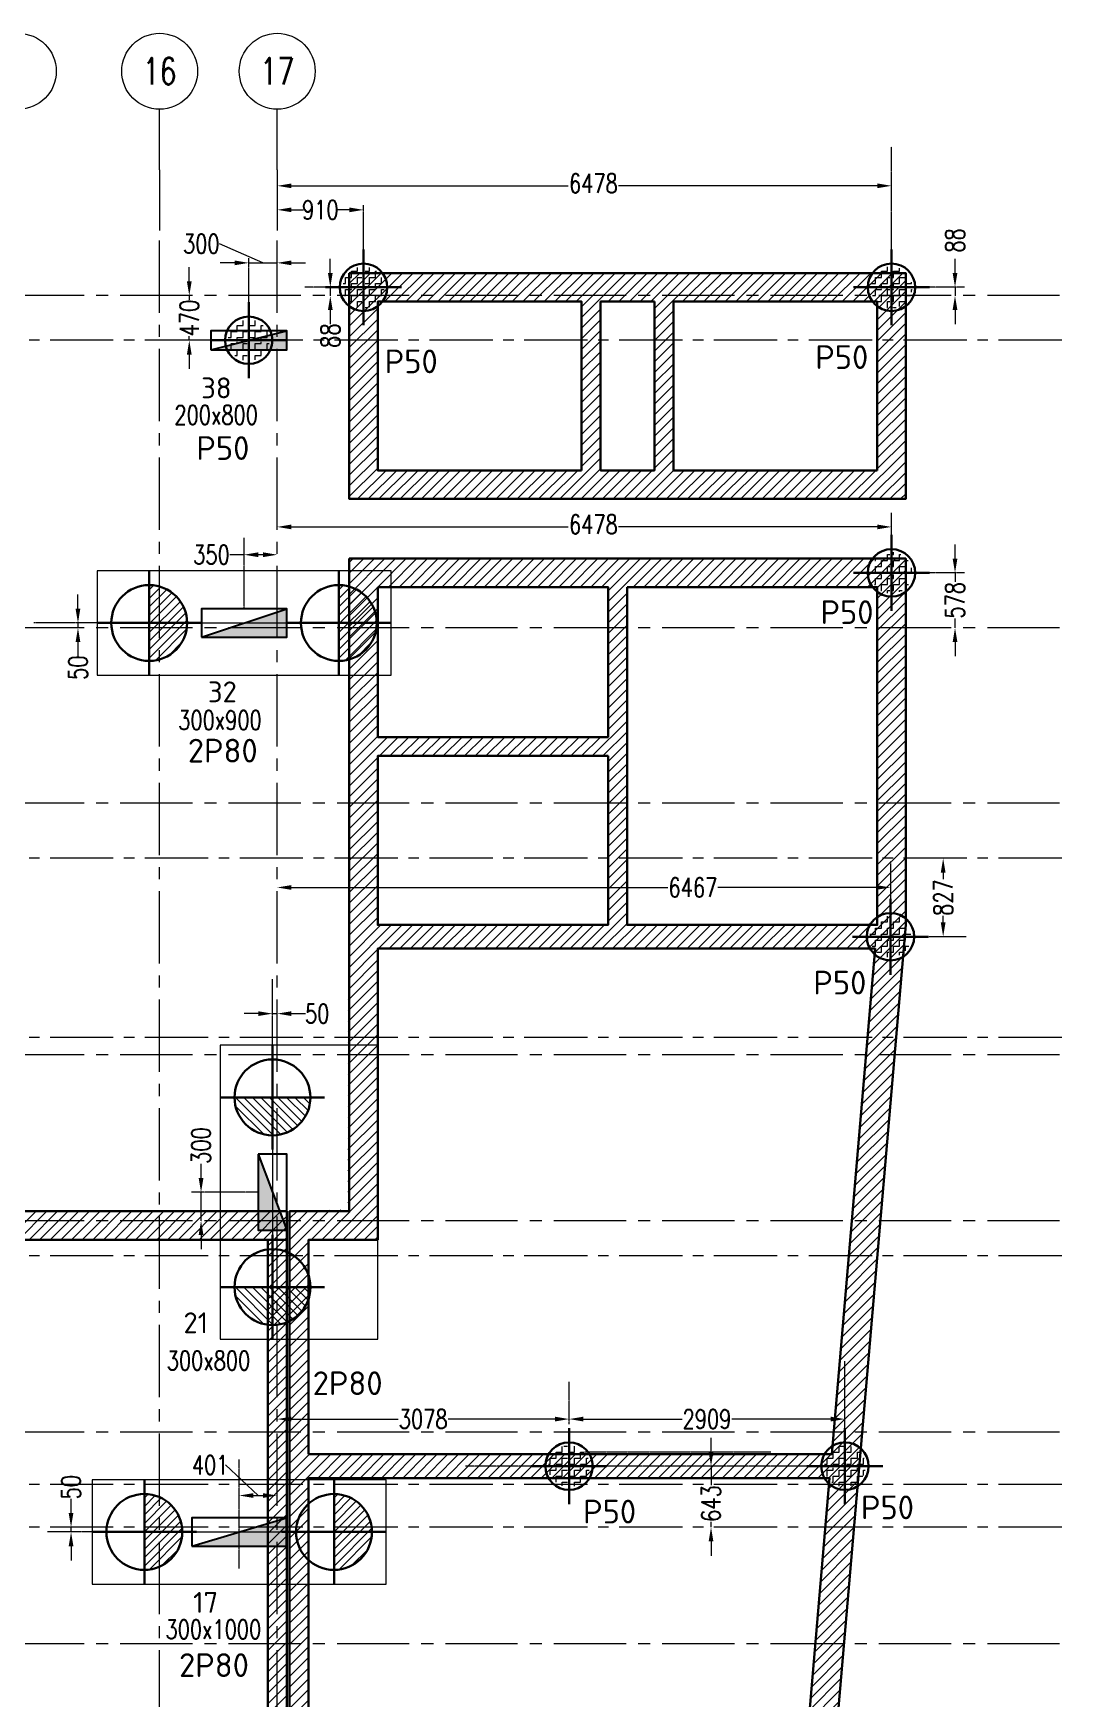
# Model space of a CAD drawing. Header units: millimetres. Extents: x -545754 to 527377, y 134623 to 1871324.
# Drawn here: x 469719 to 480564, y 238321 to 255874 of the extents above; entities that cross this region are included whole.
import ezdxf
from ezdxf.enums import TextEntityAlignment as Align

# ---------------------------------------------------------------- set-up
doc = ezdxf.new("R2010")
doc.units = ezdxf.units.MM
doc.header["$PDMODE"] = 35
doc.linetypes.add('CENTER2', pattern=[28.575, 19.05, -3.175, 3.175, -3.175])
doc.layers.get('Defpoints').update_dxf_attribs({"color": 252})
for name, color, linetype, lineweight in [('Geo Col Hatch', 66, 'Continuous', 5), ('Geo Col Size', 7, 'Continuous', 13), ('Geo Column', 10, 'Continuous', 25), ('Geo pile', 2, 'Continuous', 30), ('Geo pile c-c L', 154, 'Continuous', 0), ('Geo Pile Hatch', 54, 'Continuous', 13), ('Geo Pilecap-L', 154, 'Continuous', 0), ('Geo-COLUMN-NO', 7, 'Continuous', 30), ('Geo-GRID', 8, 'CENTER2', 13), ('Geo-GRID-SHIFT', 172, 'CENTER2', 13), ('Geo-Hatch-color', 253, 'Continuous', 0), ('Geo-pile', 2, 'Continuous', 30), ('Geo-Pile Hatch', 54, 'Continuous', 13), ('Geo-Retaining-W-L', 10, 'Continuous', 30)]:
    doc.layers.add(name, color=color, linetype=linetype, lineweight=lineweight)
doc.layers.add('Geo Pile Txt', color=7, linetype='Continuous')
doc.layers.add('Geo-Pile Txt', color=7, linetype='Continuous')
doc.styles.add('Geo T Arial', font='arial.ttf', dxfattribs={"width": 0.75})
doc.styles.add('Geo T TIMES NEW ROMAN', font='times.ttf')
doc.styles.add('ISCOPEUR', font='isocpeur.ttf')
doc.styles.add('simplex', font='simplex.shx', dxfattribs={"width": 0.75})
doc.dimstyles.new('Geo1-50 @ BEAM-NAME', dxfattribs={"dimtxt": 150, "dimasz": 130, "dimexe": 0.11, "dimexo": 0.2, "dimgap": 0.1, "dimtad": 0, "dimdec": 0, "dimdsep": 46, "dimtxsty": 'simplex', "dimcen": 5, "dimdle": 11, "dimse1": 1, "dimse2": 1, "dimclrd": 256, "dimclre": 251, "dimclrt": 7, "dimadec": 0, "dimazin": 0, "dimtfac": 1, "dimtdec": 0, "dimtmove": 0, "dimatfit": 3, "dimfxl": 1, "dimlwd": 15, "dimlwe": 9, "dimarcsym": 0})
pattern_1 = [(0, (0, 0), (63.5, 63.5), [63.5, -63.5]), (90, (63.5, 0), (-63.5, 63.5), [63.5, -63.5])]

# ---------------------------------------------------------------- blocks, each defined once
blk = doc.blocks.new('*U0')
at = {"layer": 'Geo Col Hatch'}
h = blk.add_hatch(color=256, dxfattribs=at)
h.dxf.hatch_style = 1
h.paths.add_polyline_path([(450, -150), (450, 150), (-450, -150)])
at = {"layer": 'Geo Column'}
blk.add_line((-450, -150), (450, 150), dxfattribs=at)
blk.add_lwpolyline([(-450, -150), (450, -150), (450, 150), (-450, 150)], close=True, dxfattribs=at)
at = {"layer": 'Geo Col Size', "color": 1, "style": 'simplex', "width": 0.75, "flags": 1}
blk.add_attdef('300X900', (278, -519), '', height=200, dxfattribs=at)
blk = doc.blocks.new('*U158')
at = {"layer": 'Geo Col Hatch'}
h = blk.add_hatch(color=256, dxfattribs=at)
h.dxf.hatch_style = 1
h.paths.add_polyline_path([(500, -150), (500, 150), (-500, -150)])
at = {"layer": 'Geo Column'}
blk.add_line((-500, -150), (500, 150), dxfattribs=at)
blk.add_lwpolyline([(-500, -150), (500, -150), (500, 150), (-500, 150)], close=True, dxfattribs=at)
at = {"layer": 'Geo Col Size', "color": 1, "style": 'simplex', "width": 0.75, "flags": 1}
blk.add_attdef('300X1000', (503, -579), '', height=200, dxfattribs=at)
blk = doc.blocks.new('*U24')
at = {"layer": 'Geo Col Hatch'}
h = blk.add_hatch(color=256, dxfattribs=at)
h.dxf.hatch_style = 1
h.paths.add_polyline_path([(-150, -400), (150, -400), (-150, 400)])
at = {"layer": 'Geo Column'}
blk.add_line((-150, 400), (150, -400), dxfattribs=at)
blk.add_lwpolyline([(-150, 400), (-150, -400), (150, -400), (150, 400)], close=True, dxfattribs=at)
at = {"layer": 'Geo Col Size', "color": 1, "style": 'simplex', "width": 0.75, "flags": 1}
blk.add_attdef('300X800', (406, -519), '', height=200, dxfattribs=at)
blk = doc.blocks.new('*U47')
at = {"layer": 'Geo Col Hatch'}
h = blk.add_hatch(color=256, dxfattribs=at)
h.dxf.hatch_style = 1
h.paths.add_polyline_path([(-400, -100), (400, -100), (400, 100)])
at = {"layer": 'Geo Column'}
blk.add_line((-400, -100), (400, 100), dxfattribs=at)
blk.add_lwpolyline([(-400, -100), (400, -100), (400, 100), (-400, 100)], close=True, dxfattribs=at)
at = {"layer": 'Geo Col Size', "color": 7, "style": 'Geo T Arial'}
blk.add_attdef('200X800', (278, -469), '', height=250, dxfattribs=at)
blk = doc.blocks.new('A$C4bcebf93')
ref = blk.add_blockref('*U24', (6540, 4860))
ref.add_attrib('300X800', '300x800', (5425, 2986), dxfattribs={"layer": 'Geo Col Size', "height": 200, "style": 'simplex', "width": 0.75})
at = {"layer": 'Geo Column'}
ref = blk.add_blockref('*U47', (6290, 13840), dxfattribs=at)
ref.add_attrib('(200X800)', '200x800', (5506, 12953), dxfattribs={"layer": 'Geo Col Size', "height": 200, "style": 'simplex', "width": 0.75})
ref = blk.add_blockref('*U0', (6240, 10860), dxfattribs=at)
ref.add_attrib('300X900', '300x900', (5546, 9736), dxfattribs={"layer": 'Geo Col Size', "height": 200, "style": 'simplex', "width": 0.75})
ref = blk.add_blockref('*U158', (6189, 1280), dxfattribs=at)
ref.add_attrib('300X1000', '300x1000', (5412, 153), dxfattribs={"layer": 'Geo Col Size', "height": 200, "style": 'simplex', "width": 0.75})
at = {"layer": 'Geo-COLUMN-NO', "style": 'ISCOPEUR'}
for s, p in [('38', (5788, 13228)), ('32', (5859, 10024)), ('21', (5601, 3374)), ('17', (5703, 427))]:
    blk.add_text(s, height=220, dxfattribs=at).set_placement(p)
blk = doc.blocks.new('*U53')
at = {"layer": 'Geo Pile Hatch'}
h = blk.add_hatch(dxfattribs=at)
h.set_pattern_fill('ANSI31', color=256, scale=20)
h.set_pattern_definition([(45, (-165380.98, 30009.62), (-44.90128, 44.90128), [])])
h.paths.add_polyline_path([(-1000, 400), (-1000, 0), (-600, 0, 0.414214)])
h.paths.add_polyline_path([(-600, 0), (-1000, 0), (-1000, -400, 0.414214)])
h = blk.add_hatch(dxfattribs=at)
h.set_pattern_fill('ANSI31', color=256, scale=20)
h.set_pattern_definition([(45, (-163380.98, 30009.62), (-44.90128, 44.90128), [])])
h.paths.add_polyline_path([(1000, 400), (1000, 0), (1400, 0, 0.414214)])
h.paths.add_polyline_path([(1400, 0), (1000, 0), (1000, -400, 0.414214)])
at = {"layer": 'Geo pile'}
for p, q in [((-1000, 550), (-1000, -550)), ((1000, 550), (1000, -550)), ((-1550, 0), (-450, 0)), ((450, 0), (1550, 0))]:
    blk.add_line(p, q, dxfattribs=at)
for centre in [(-1000, 0), (1000, 0)]:
    blk.add_circle(centre, 400, dxfattribs=at)
at = {"layer": 'Geo pile c-c L'}
blk.add_line((-1000, 0), (1000, 0), dxfattribs=at)
at = {"layer": 'Geo Pilecap-L', "ltscale": 25}
blk.add_lwpolyline([(1550, 550), (-1550, 550), (-1550, -550), (1550, -550)], close=True, dxfattribs=at)
at = {"layer": 'Geo Pile Txt', "color": 7, "style": 'Geo T TIMES NEW ROMAN'}
blk.add_attdef('2P80', (1728, -450), '', height=250, dxfattribs=at)
blk = doc.blocks.new('*U25')
at = {"layer": 'Geo-Pile Hatch'}
h = blk.add_hatch(dxfattribs=at)
h.set_pattern_fill('ZIGZAG', color=256, scale=20)
h.set_pattern_definition(pattern_1)
edge = h.paths.add_edge_path()
edge.add_line((-218, 16), (-16, 16))
edge.add_line((-16, 16), (-16, 218))
edge.add_arc((0, 0), 218, 94.1485, 175.8515)
h = blk.add_hatch(dxfattribs=at)
h.set_pattern_fill('ZIGZAG', color=256, scale=20)
h.set_pattern_definition(pattern_1)
edge = h.paths.add_edge_path()
edge.add_line((16, 16), (218, 16))
edge.add_arc((0, 0), 218, 4.1485, 85.8515)
edge.add_line((16, 218), (16, 16))
h = blk.add_hatch(dxfattribs=at)
h.set_pattern_fill('ZIGZAG', color=256, scale=20)
h.set_pattern_definition(pattern_1)
edge = h.paths.add_edge_path()
edge.add_line((-16, -16), (-218, -16))
edge.add_arc((0, 0), 218, 184.1485, 265.8515)
edge.add_line((-16, -218), (-16, -16))
h = blk.add_hatch(dxfattribs=at)
h.set_pattern_fill('ZIGZAG', color=256, scale=20)
h.set_pattern_definition(pattern_1)
edge = h.paths.add_edge_path()
edge.add_line((218, -16), (16, -16))
edge.add_line((16, -16), (16, -218))
edge.add_arc((0, 0), 218, 274.1485, 355.8515)
at = {"layer": 'Geo-pile'}
for p, q in [((0, 400), (0, -400)), ((-400, 0), (400, 0))]:
    blk.add_line(p, q, dxfattribs=at)
blk.add_circle((0, 0), 250, dxfattribs=at)
at = {"layer": 'Geo-Pile Txt', "color": 7, "style": 'Geo T TIMES NEW ROMAN'}
blk.add_attdef('P50', (303, -450), '', height=250, dxfattribs=at)
blk = doc.blocks.new('*D109')
at = {"layer": 'Defpoints', "color": 0, "transparency": 16777216}
for p in [(472291, 253454), (471991, 253249), (472291, 253249)]:
    blk.add_point(p, dxfattribs=at)
at = {"layer": 'Geo-GRID-SHIFT', "linetype": 'Continuous', "lineweight": 15, "transparency": 16777216}
for p, q in [((472141, 253454), (471684, 253655)), ((471684, 253655), (471684, 253655)), ((471841, 253454), (471691, 253454)), ((471991, 253454), (472291, 253454)), ((471991, 253454), (472291, 253454)), ((472441, 253454), (472591, 253454))]:
    blk.add_line(p, q, dxfattribs=at)
at = {"layer": 'Geo-GRID-SHIFT', "transparency": 16777216}
for points in [[(471841, 253479), (471841, 253429), (471991, 253454)], [(472441, 253479), (472441, 253429), (472291, 253454)]]:
    blk.add_solid(points, dxfattribs=at)
at = {"layer": 'Geo-GRID-SHIFT', "transparency": 16777216, "insert": (471491, 253655), "char_height": 200, "attachment_point": 5, "style": 'simplex'}
blk.add_mtext('300', dxfattribs=at)
blk = doc.blocks.new('*D110')
at = {"layer": 'Defpoints', "color": 0, "transparency": 16777216}
for p in [(471364, 253108), (471591, 253108), (471591, 252638)]:
    blk.add_point(p, dxfattribs=at)
at = {"layer": 'Geo-GRID-SHIFT', "linetype": 'Continuous', "lineweight": 15, "transparency": 16777216}
for p, q in [((471364, 253258), (471364, 253408)), ((471364, 253108), (471364, 253066)), ((471364, 252638), (471364, 252681)), ((471364, 252488), (471364, 252338))]:
    blk.add_line(p, q, dxfattribs=at)
at = {"layer": 'Geo-GRID-SHIFT', "transparency": 16777216}
for points in [[(471339, 253258), (471389, 253258), (471364, 253108)], [(471339, 252488), (471389, 252488), (471364, 252638)]]:
    blk.add_solid(points, dxfattribs=at)
at = {"layer": 'Geo-GRID-SHIFT', "transparency": 16777216, "insert": (471364, 252873), "char_height": 200, "attachment_point": 5, "rotation": 90, "style": 'simplex'}
blk.add_mtext('470', dxfattribs=at)
blk = doc.blocks.new('*D111')
at = {"layer": 'Defpoints', "color": 0, "transparency": 16777216}
for p in [(472291, 250378), (471941, 249995), (472291, 249995)]:
    blk.add_point(p, dxfattribs=at)
at = {"layer": 'Geo-GRID-SHIFT', "linetype": 'Continuous', "lineweight": 15, "transparency": 16777216}
for p, q in [((471941, 250378), (471791, 250378)), ((472141, 250378), (472091, 250378))]:
    blk.add_line(p, q, dxfattribs=at)
at = {"layer": 'Geo-GRID-SHIFT', "transparency": 16777216}
for points in [[(472091, 250403), (472091, 250353), (471941, 250378)], [(472141, 250403), (472141, 250353), (472291, 250378)]]:
    blk.add_solid(points, dxfattribs=at)
at = {"layer": 'Geo-GRID-SHIFT', "transparency": 16777216, "insert": (471598, 250378), "char_height": 200, "attachment_point": 5, "style": 'simplex'}
blk.add_mtext('350', dxfattribs=at)
blk = doc.blocks.new('*D112')
at = {"layer": 'Defpoints', "color": 0, "transparency": 16777216}
for p in [(470190, 249608), (470273, 249658), (470273, 249608)]:
    blk.add_point(p, dxfattribs=at)
at = {"layer": 'Geo-GRID-SHIFT', "linetype": 'Continuous', "lineweight": 15, "transparency": 16777216}
for p, q in [((470190, 249808), (470190, 249958)), ((470190, 249658), (470190, 249608)), ((470190, 249458), (470190, 249308))]:
    blk.add_line(p, q, dxfattribs=at)
at = {"layer": 'Geo-GRID-SHIFT', "transparency": 16777216}
for points in [[(470165, 249808), (470215, 249808), (470190, 249658)], [(470165, 249458), (470215, 249458), (470190, 249608)]]:
    blk.add_solid(points, dxfattribs=at)
at = {"layer": 'Geo-GRID-SHIFT', "transparency": 16777216, "insert": (470190, 249187), "char_height": 200, "attachment_point": 5, "rotation": 90, "style": 'simplex'}
blk.add_mtext('50', dxfattribs=at)
blk = doc.blocks.new('*D113')
at = {"layer": 'Defpoints', "color": 0, "transparency": 16777216}
for p in [(471726, 243658), (471488, 243358), (471726, 243358)]:
    blk.add_point(p, dxfattribs=at)
at = {"layer": 'Geo-GRID-SHIFT', "linetype": 'Continuous', "lineweight": 15, "transparency": 16777216}
for p, q in [((471488, 243808), (471488, 243958)), ((471488, 243358), (471488, 243658)), ((471488, 243208), (471488, 243058))]:
    blk.add_line(p, q, dxfattribs=at)
at = {"layer": 'Geo-GRID-SHIFT', "transparency": 16777216}
for points in [[(471463, 243808), (471513, 243808), (471488, 243658)], [(471463, 243208), (471513, 243208), (471488, 243358)]]:
    blk.add_solid(points, dxfattribs=at)
at = {"layer": 'Geo-GRID-SHIFT', "transparency": 16777216, "insert": (471488, 244151), "char_height": 200, "attachment_point": 5, "rotation": 90, "style": 'simplex'}
blk.add_mtext('300', dxfattribs=at)
blk = doc.blocks.new('*D114')
at = {"layer": 'Defpoints', "color": 0, "transparency": 16777216}
for p in [(472241, 245426), (472291, 245541), (472291, 245426)]:
    blk.add_point(p, dxfattribs=at)
at = {"layer": 'Geo-GRID-SHIFT', "linetype": 'Continuous', "lineweight": 15, "transparency": 16777216}
for p, q in [((472091, 245541), (471941, 245541)), ((472241, 245541), (472291, 245541)), ((472441, 245541), (472591, 245541))]:
    blk.add_line(p, q, dxfattribs=at)
at = {"layer": 'Geo-GRID-SHIFT', "transparency": 16777216}
for points in [[(472091, 245566), (472091, 245516), (472241, 245541)], [(472441, 245566), (472441, 245516), (472291, 245541)]]:
    blk.add_solid(points, dxfattribs=at)
at = {"layer": 'Geo-GRID-SHIFT', "transparency": 16777216, "insert": (472713, 245541), "char_height": 200, "attachment_point": 5, "style": 'simplex'}
blk.add_mtext('50', dxfattribs=at)
blk = doc.blocks.new('*D115')
at = {"layer": 'Defpoints', "color": 0, "transparency": 16777216}
for p in [(472291, 240462), (471890, 240228), (472291, 240254)]:
    blk.add_point(p, dxfattribs=at)
at = {"layer": 'Geo-GRID-SHIFT', "linetype": 'Continuous', "lineweight": 15, "transparency": 16777216}
for p, q in [((472091, 240462), (471745, 240784)), ((471745, 240784), (471745, 240784)), ((472040, 240462), (472141, 240462))]:
    blk.add_line(p, q, dxfattribs=at)
at = {"layer": 'Geo-GRID-SHIFT', "transparency": 16777216}
for points in [[(472040, 240487), (472040, 240437), (471890, 240462)], [(472141, 240487), (472141, 240437), (472291, 240462)]]:
    blk.add_solid(points, dxfattribs=at)
at = {"layer": 'Geo-GRID-SHIFT', "transparency": 16777216, "insert": (471584, 240784), "char_height": 200, "attachment_point": 5, "style": 'simplex'}
blk.add_mtext('401', dxfattribs=at)
blk = doc.blocks.new('*D116')
at = {"layer": 'Defpoints', "color": 0, "transparency": 16777216}
for p in [(470117, 240128), (470209, 240128), (470209, 240078)]:
    blk.add_point(p, dxfattribs=at)
at = {"layer": 'Geo-GRID-SHIFT', "linetype": 'Continuous', "lineweight": 15, "transparency": 16777216}
for p, q in [((470117, 240278), (470117, 240428)), ((470117, 240078), (470117, 240128)), ((470117, 239928), (470117, 239778))]:
    blk.add_line(p, q, dxfattribs=at)
at = {"layer": 'Geo-GRID-SHIFT', "transparency": 16777216}
for points in [[(470092, 240278), (470142, 240278), (470117, 240128)], [(470092, 239928), (470142, 239928), (470117, 240078)]]:
    blk.add_solid(points, dxfattribs=at)
at = {"layer": 'Geo-GRID-SHIFT', "transparency": 16777216, "insert": (470117, 240550), "char_height": 200, "attachment_point": 5, "rotation": 90, "style": 'simplex'}
blk.add_mtext('50', dxfattribs=at)
blk = doc.blocks.new('*D145')
at = {"layer": 'Defpoints', "color": 0, "transparency": 16777216}
for p in [(472851, 253197), (472851, 253108), (472851, 253108)]:
    blk.add_point(p, dxfattribs=at)
at = {"layer": 'Geo-GRID-SHIFT', "linetype": 'Continuous', "lineweight": 15, "transparency": 16777216}
for p, q in [((472851, 253347), (472851, 253497)), ((472851, 253197), (472851, 253108)), ((472851, 252958), (472851, 252808))]:
    blk.add_line(p, q, dxfattribs=at)
at = {"layer": 'Geo-GRID-SHIFT', "transparency": 16777216}
for points in [[(472826, 253347), (472876, 253347), (472851, 253197)], [(472826, 252958), (472876, 252958), (472851, 253108)]]:
    blk.add_solid(points, dxfattribs=at)
at = {"layer": 'Geo-GRID-SHIFT', "transparency": 16777216, "insert": (472851, 252687), "char_height": 200, "attachment_point": 5, "rotation": 90, "style": 'simplex'}
blk.add_mtext('88', dxfattribs=at)
blk = doc.blocks.new('*D146')
at = {"layer": 'Defpoints', "color": 0, "transparency": 16777216}
for p in [(479314, 247178), (479314, 247178), (479314, 246352)]:
    blk.add_point(p, dxfattribs=at)
at = {"layer": 'Geo-GRID-SHIFT', "linetype": 'Continuous', "lineweight": 15, "transparency": 16777216}
for p, q in [((479314, 247028), (479314, 246958)), ((479314, 246502), (479314, 246572))]:
    blk.add_line(p, q, dxfattribs=at)
at = {"layer": 'Geo-GRID-SHIFT', "transparency": 16777216}
for points in [[(479289, 247028), (479339, 247028), (479314, 247178)], [(479289, 246502), (479339, 246502), (479314, 246352)]]:
    blk.add_solid(points, dxfattribs=at)
at = {"layer": 'Geo-GRID-SHIFT', "transparency": 16777216, "insert": (479314, 246765), "char_height": 200, "attachment_point": 5, "rotation": 90, "style": 'simplex'}
blk.add_mtext('827', dxfattribs=at)
blk = doc.blocks.new('*D147')
at = {"layer": 'Defpoints', "color": 0, "transparency": 16777216}
for p in [(472291, 247877), (472291, 246871), (478758, 246927)]:
    blk.add_point(p, dxfattribs=at)
at = {"layer": 'Geo-GRID-SHIFT', "linetype": 'Continuous', "lineweight": 15, "transparency": 16777216}
for p, q in [((472441, 246871), (476410, 246871)), ((478608, 246871), (476939, 246871))]:
    blk.add_line(p, q, dxfattribs=at)
at = {"layer": 'Geo-GRID-SHIFT', "transparency": 16777216}
for points in [[(472441, 246896), (472441, 246846), (472291, 246871)], [(478608, 246896), (478608, 246846), (478758, 246871)]]:
    blk.add_solid(points, dxfattribs=at)
at = {"layer": 'Geo-GRID-SHIFT', "transparency": 16777216, "insert": (476675, 246871), "char_height": 200, "attachment_point": 5, "style": 'simplex'}
blk.add_mtext('6467', dxfattribs=at)
blk = doc.blocks.new('*D148')
at = {"layer": 'Defpoints', "color": 0, "transparency": 16777216}
for p in [(472291, 241268), (472291, 241207), (475369, 241128)]:
    blk.add_point(p, dxfattribs=at)
at = {"layer": 'Geo-GRID-SHIFT', "linetype": 'Continuous', "lineweight": 15, "transparency": 16777216}
for p, q in [((472441, 241268), (473566, 241268)), ((475219, 241268), (474094, 241268))]:
    blk.add_line(p, q, dxfattribs=at)
at = {"layer": 'Geo-GRID-SHIFT', "transparency": 16777216}
for points in [[(472441, 241293), (472441, 241243), (472291, 241268)], [(475219, 241293), (475219, 241243), (475369, 241268)]]:
    blk.add_solid(points, dxfattribs=at)
at = {"layer": 'Geo-GRID-SHIFT', "transparency": 16777216, "insert": (473830, 241268), "char_height": 200, "attachment_point": 5, "style": 'simplex'}
blk.add_mtext('3078', dxfattribs=at)
blk = doc.blocks.new('*U259')
at = {"layer": 'Geo-GRID', "ltscale": 0.5}
for p, q in [((0, -13), (0, -5)), ((0, -13), (0, -21)), ((0, -503.31), (0, -21))]:
    blk.add_line(p, q, dxfattribs=at)
at = {"layer": 'Geo-GRID', "linetype": 'Continuous'}
blk.add_circle((0, 0), 5, dxfattribs=at)
at = {"layer": 'Geo-GRID', "color": 142, "style": 'simplex', "width": 0.75}
blk.add_attdef('GRID', text='', height=3.5, dxfattribs=at).set_placement((0, 0), align=Align.MIDDLE_CENTER)
blk = doc.blocks.new('*U144')
at = {"layer": 'Geo-GRID', "ltscale": 0.5}
blk.add_line((463.5, 0), (21, 0), dxfattribs=at)
at = {"layer": 'Geo-GRID', "color": 142, "style": 'simplex', "width": 0.75}
blk.add_attdef('GRID', text='', height=3.5, dxfattribs=at).set_placement((0, 0), align=Align.MIDDLE_CENTER)
blk = doc.blocks.new('*U162')
at = {"layer": 'Geo-GRID', "ltscale": 0.5}
blk.add_line((546.31, -4.55), (25.55, -4.55), dxfattribs=at)
at = {"layer": 'Geo-GRID', "color": 142, "style": 'simplex', "width": 0.75}
blk.add_attdef('GRID', text='', height=3.5, dxfattribs=at).set_placement((4.55, 0), align=Align.MIDDLE_CENTER)
blk = doc.blocks.new('*U164')
at = {"layer": 'Geo-GRID', "ltscale": 0.5}
blk.add_line((546.31, -4.55), (25.55, -4.55), dxfattribs=at)
at = {"layer": 'Geo-GRID', "color": 142, "style": 'simplex', "width": 0.75}
blk.add_attdef('GRID', text='', height=3.5, dxfattribs=at).set_placement((4.55, -2.18), align=Align.MIDDLE_CENTER)
blk = doc.blocks.new('*U163')
at = {"layer": 'Geo-GRID', "ltscale": 0.5}
blk.add_line((546.31, -4.55), (25.55, -4.55), dxfattribs=at)
at = {"layer": 'Geo-GRID', "color": 142, "style": 'simplex', "width": 0.75}
blk.add_attdef('GRID', text='', height=3.5, dxfattribs=at).set_placement((4.55, 2.31), align=Align.MIDDLE_CENTER)
blk = doc.blocks.new('A$C7fc8e567')
at = {"layer": 'Geo-GRID'}
for name, p, xscale, yscale, zscale in [('*U259', (3660, 16675.1), 80, 80, 80), ('*U144', (-22439.4, 14310), 80, 80, 80), ('*U144', (-22439.4, 10810), 80, 80, 80), ('*U144', (-22439.4, 8960), 80, 80, 80), ('*U162', (-23578.9, 6808.3), 70, 70, 70), ('*U144', (-22439.4, 6310), 80, 80, 80), ('*U144', (-22439.4, 4560), 80, 80, 80), ('*U144', (-22439.4, 2330), 80, 80, 80), ('*U144', (-22439.4, 100), 80, 80, 80)]:
    blk.add_blockref(name, p, dxfattribs=dict(at, xscale=xscale, yscale=yscale, zscale=zscale))
at = {"layer": 'Geo-GRID', "xscale": 80, "yscale": 80, "zscale": 80}
for p, values in [((5150, 16675.1), {'GRID': '16'}), ((6390, 16675.1), {'GRID': '17'})]:
    blk.add_blockref('*U259', p, dxfattribs=at).add_auto_attribs(values)
at = {"layer": 'Geo-GRID', "xscale": -70, "yscale": 70, "zscale": 70, "rotation": 180}
for name, p in [('*U162', (-23578.9, 13521.7)), ('*U162', (-23578.9, 8061.7)), ('*U162', (-23578.9, 3871.9)), ('*U164', (-23578.9, 1461.7)), ('*U163', (-23578.9, 1011.7))]:
    blk.add_blockref(name, p, dxfattribs=at)
blk = doc.blocks.new('A$Ca0d6777c')
at = {"layer": 'Geo-Hatch-color'}
h = blk.add_hatch(dxfattribs=at)
h.set_pattern_fill('ANSI31', color=256, scale=25)
h.set_pattern_definition([(45, (6590, 203.395), (-56.1266, 56.1266), [])])
h.paths.add_polyline_path([(6490, 6660), (6790, 6660), (6790, 6960), (6790, 6960), (6490, 6960), (6490, 6960), (100, 6960), (100, 2300), (0, 2300), (0, 1150), (0, 0), (100, 0), (6790, 0), (6790, 300), (6790, 3730), (6790, 5193), (6790, 6660), (6590, 6660), (6590, 5195), (6590, 3730), (6590, 3730), (6590, 3430), (6590, 3430), (6590, 300), (300, 300), (300, 6660), (1730, 6660), (2030, 6660)])
at = {"layer": 'Geo-Retaining-W-L'}
blk.add_lwpolyline([(6490, 6660), (6790, 6660), (6790, 6960), (6790, 6960), (6490, 6960), (6490, 6960), (100, 6960), (100, 2300), (0, 2300), (0, 1150), (0, 0), (100, 0), (6790, 0), (6790, 300), (6790, 3730), (6790, 5193), (6790, 6660), (6590, 6660), (6590, 5195), (6590, 3730), (6590, 3730), (6590, 3430), (6590, 3430), (6590, 300), (300, 300), (300, 6660), (1730, 6660), (2030, 6660), (6490, 6660)], dxfattribs=at)
blk = doc.blocks.new('A$C16d39904')
at = {"layer": 'Geo-Hatch-color'}
h = blk.add_hatch(dxfattribs=at)
h.set_pattern_fill('ANSI31', color=256, scale=25)
h.set_pattern_definition([(45, (730, 18330), (-56.1266, 56.1266), [])])
h.paths.add_polyline_path([(630, 18430), (630, 16050), (6498, 16050), (6498, 18430)])
h.paths.add_polyline_path([(3080, 18130), (3080, 16350), (930, 16350), (930, 18130)], flags=16)
h.paths.add_polyline_path([(3280, 18130), (3848, 18130), (3848, 16350), (3280, 16350)], flags=16)
h.paths.add_polyline_path([(4048, 18130), (6198, 18130), (6198, 16350), (4048, 16350)], flags=16)
h = blk.add_hatch(dxfattribs=at)
h.set_pattern_fill('ANSI31', color=256, scale=25)
h.set_pattern_definition([(45, (5380, -950), (-56.1266, 56.1266), [])])
h.paths.add_polyline_path([(615, 8557), (0, 8542), (0, 0), (5504, 0), (5829, 3775), (6166, 7696), (6168, 7722), (6498, 11560), (6498, 15420), (630, 15420)])
h.paths.add_polyline_path([(930, 11310), (6175, 11310), (5717, 5980), (200, 5980), (200, 8242), (930, 8242)], flags=16)
h.paths.add_polyline_path([(930, 11560), (930, 13340), (3360, 13340), (3360, 11560)], flags=16)
h.paths.add_polyline_path([(5695, 5730), (5229, 300), (300, 300), (300, 2917), (300, 3020), (200, 3020), (200, 5730)], flags=16)
h.paths.add_polyline_path([(3560, 11560), (3560, 15120), (6198, 15120), (6198, 11560)], flags=16)
h.paths.add_polyline_path([(930, 13540), (930, 15120), (3360, 15120), (3360, 13540)], flags=16)
at = {"layer": 'Geo-Retaining-W-L'}
for points in [[(630, 18430), (6498, 18430), (6498, 16050), (630, 16050)], [(3080, 16350), (930, 16350), (930, 18130), (3080, 18130)], [(3848, 18130), (3280, 18130), (3280, 16350), (3848, 16350)], [(6198, 16350), (4048, 16350), (4048, 18130), (6198, 18130)], [(930, 15120), (3360, 15120), (3360, 13540), (930, 13540)], [(3560, 15120), (6198, 15120), (6198, 11560), (3560, 11560)], [(3360, 13340), (930, 13340), (930, 11560), (3360, 11560)], [(200, 5730), (5695, 5730), (5229, 300), (300, 300), (300, 3020), (200, 3020)]]:
    blk.add_lwpolyline(points, close=True, dxfattribs=at)
for points in [[(630, 15420), (6498, 15420), (6498, 11561), (5504, 0), (0, 0), (0, 8542), (630, 8542), (630, 15420)], [(200, 5980), (200, 8242), (930, 8242), (930, 11310), (6175, 11310), (5717, 5980), (200, 5980)]]:
    blk.add_lwpolyline(points, dxfattribs=at)
blk = doc.blocks.new('*D208')
at = {"layer": 'Defpoints', "color": 0, "transparency": 16777216}
for p in [(473201, 254013), (472291, 253807), (473201, 253807)]:
    blk.add_point(p, dxfattribs=at)
at = {"layer": 'Geo-GRID-SHIFT', "linetype": 'Continuous', "lineweight": 15, "transparency": 16777216}
for p, q in [((472441, 254013), (472567, 254013)), ((473051, 254013), (472925, 254013))]:
    blk.add_line(p, q, dxfattribs=at)
at = {"layer": 'Geo-GRID-SHIFT', "transparency": 16777216}
for points in [[(472441, 254038), (472441, 253988), (472291, 254013)], [(473051, 254038), (473051, 253988), (473201, 254013)]]:
    blk.add_solid(points, dxfattribs=at)
at = {"layer": 'Geo-GRID-SHIFT', "transparency": 16777216, "insert": (472746, 254013), "char_height": 200, "attachment_point": 5, "style": 'simplex'}
blk.add_mtext('910', dxfattribs=at)
blk = doc.blocks.new('*D209')
at = {"layer": 'Defpoints', "color": 0, "transparency": 16777216}
for p in [(478769, 254266), (472291, 254061), (478769, 254061)]:
    blk.add_point(p, dxfattribs=at)
at = {"layer": 'Geo-GRID-SHIFT', "linetype": 'Continuous', "lineweight": 15, "transparency": 16777216}
for p, q in [((472441, 254266), (475360, 254266)), ((478619, 254266), (475889, 254266))]:
    blk.add_line(p, q, dxfattribs=at)
at = {"layer": 'Geo-GRID-SHIFT', "transparency": 16777216}
for points in [[(472441, 254291), (472441, 254241), (472291, 254266)], [(478619, 254291), (478619, 254241), (478769, 254266)]]:
    blk.add_solid(points, dxfattribs=at)
at = {"layer": 'Geo-GRID-SHIFT', "transparency": 16777216, "insert": (475625, 254292), "char_height": 200, "attachment_point": 5, "style": 'simplex'}
blk.add_mtext('6478', dxfattribs=at)
blk = doc.blocks.new('*D210')
at = {"layer": 'Defpoints', "color": 0, "transparency": 16777216}
for p in [(479439, 253197), (479439, 253108), (479439, 253108)]:
    blk.add_point(p, dxfattribs=at)
at = {"layer": 'Geo-GRID-SHIFT', "linetype": 'Continuous', "lineweight": 15, "transparency": 16777216}
for p, q in [((479439, 253347), (479439, 253497)), ((479439, 253197), (479439, 253108)), ((479439, 252958), (479439, 252808))]:
    blk.add_line(p, q, dxfattribs=at)
at = {"layer": 'Geo-GRID-SHIFT', "transparency": 16777216}
for points in [[(479414, 253347), (479464, 253347), (479439, 253197)], [(479414, 252958), (479464, 252958), (479439, 253108)]]:
    blk.add_solid(points, dxfattribs=at)
at = {"layer": 'Geo-GRID-SHIFT', "transparency": 16777216, "insert": (479439, 253690), "char_height": 200, "attachment_point": 5, "rotation": 90, "style": 'simplex'}
blk.add_mtext('88', dxfattribs=at)
blk = doc.blocks.new('*D211')
at = {"layer": 'Defpoints', "color": 0, "transparency": 16777216}
for p in [(479439, 250187), (479439, 249608), (479439, 249608)]:
    blk.add_point(p, dxfattribs=at)
at = {"layer": 'Geo-GRID-SHIFT', "linetype": 'Continuous', "lineweight": 15, "transparency": 16777216}
for p, q in [((479439, 250337), (479439, 250487)), ((479439, 250187), (479439, 250091)), ((479439, 249608), (479439, 249705)), ((479439, 249458), (479439, 249308))]:
    blk.add_line(p, q, dxfattribs=at)
at = {"layer": 'Geo-GRID-SHIFT', "transparency": 16777216}
for points in [[(479414, 250337), (479464, 250337), (479439, 250187)], [(479414, 249458), (479464, 249458), (479439, 249608)]]:
    blk.add_solid(points, dxfattribs=at)
at = {"layer": 'Geo-GRID-SHIFT', "transparency": 16777216, "insert": (479439, 249898), "char_height": 200, "attachment_point": 5, "rotation": 90, "style": 'simplex'}
blk.add_mtext('578', dxfattribs=at)
blk = doc.blocks.new('*D212')
at = {"layer": 'Defpoints', "color": 0, "transparency": 16777216}
for p in [(478769, 250671), (472291, 250466), (478769, 250466)]:
    blk.add_point(p, dxfattribs=at)
at = {"layer": 'Geo-GRID-SHIFT', "linetype": 'Continuous', "lineweight": 15, "transparency": 16777216}
for p, q in [((472441, 250671), (475360, 250671)), ((478619, 250671), (475889, 250671))]:
    blk.add_line(p, q, dxfattribs=at)
at = {"layer": 'Geo-GRID-SHIFT', "transparency": 16777216}
for points in [[(472441, 250696), (472441, 250646), (472291, 250671)], [(478619, 250696), (478619, 250646), (478769, 250671)]]:
    blk.add_solid(points, dxfattribs=at)
at = {"layer": 'Geo-GRID-SHIFT', "transparency": 16777216, "insert": (475625, 250698), "char_height": 200, "attachment_point": 5, "style": 'simplex'}
blk.add_mtext('6478', dxfattribs=at)
blk = doc.blocks.new('*D213')
at = {"layer": 'Defpoints', "color": 0, "transparency": 16777216}
for p in [(478278, 241268), (475369, 241128), (478278, 241128)]:
    blk.add_point(p, dxfattribs=at)
at = {"layer": 'Geo-GRID-SHIFT', "linetype": 'Continuous', "lineweight": 15, "transparency": 16777216}
for p, q in [((475519, 241268), (476563, 241268)), ((478128, 241268), (477084, 241268))]:
    blk.add_line(p, q, dxfattribs=at)
at = {"layer": 'Geo-GRID-SHIFT', "transparency": 16777216}
for points in [[(475519, 241293), (475519, 241243), (475369, 241268)], [(478128, 241293), (478128, 241243), (478278, 241268)]]:
    blk.add_solid(points, dxfattribs=at)
at = {"layer": 'Geo-GRID-SHIFT', "transparency": 16777216, "insert": (476823, 241268), "char_height": 200, "attachment_point": 5, "style": 'simplex'}
blk.add_mtext('2909', dxfattribs=at)
blk = doc.blocks.new('*D214')
at = {"layer": 'Defpoints', "color": 0, "transparency": 16777216}
for p in [(476866, 240772), (476866, 240128), (476866, 240128)]:
    blk.add_point(p, dxfattribs=at)
at = {"layer": 'Geo-GRID-SHIFT', "linetype": 'Continuous', "lineweight": 15, "transparency": 16777216}
for p, q in [((476866, 240922), (476866, 241072)), ((476866, 240772), (476866, 240571)), ((476866, 240128), (476866, 240185)), ((476866, 239978), (476866, 239828))]:
    blk.add_line(p, q, dxfattribs=at)
at = {"layer": 'Geo-GRID-SHIFT', "transparency": 16777216}
for points in [[(476841, 240922), (476891, 240922), (476866, 240772)], [(476841, 239978), (476891, 239978), (476866, 240128)]]:
    blk.add_solid(points, dxfattribs=at)
at = {"layer": 'Geo-GRID-SHIFT', "transparency": 16777216, "insert": (476866, 240378), "char_height": 200, "attachment_point": 5, "rotation": 90, "style": 'simplex'}
blk.add_mtext('643', dxfattribs=at)

msp = doc.modelspace()

# ---------------------------------------------------------------- hatches: boundary and pattern name
at = {"layer": 'Geo Pile Hatch'}
h = msp.add_hatch(dxfattribs=at)
h.set_pattern_fill('ANSI31', color=256, scale=20, angle=-90)
h.set_pattern_definition([(315, (502250.77, 409039.45), (44.90128, 44.90128), [])])
h.paths.add_polyline_path([(472641.2, 244658.5), (472241.2, 244658.5), (472241.2, 244258.5, 0.4142136)])
h.paths.add_polyline_path([(472241.2, 244258.5), (472241.2, 244658.5), (471841.2, 244658.5, 0.4142136)])
h = msp.add_hatch(dxfattribs=at)
h.set_pattern_fill('ANSI31', color=256, scale=20, angle=-90)
h.set_pattern_definition([(315, (502250.77, 407039.45), (44.90128, 44.90128), [])])
h.paths.add_polyline_path([(472641.2, 242658.5), (472241.2, 242658.5), (472241.2, 242258.5, 0.4142136)])
h.paths.add_polyline_path([(472241.2, 242258.5), (472241.2, 242658.5), (471841.2, 242658.5, 0.4142136)])

# ---------------------------------------------------------------- linework, layer by layer
at = {"layer": 'Geo pile'}
for p, q in [((472241.2, 245208.5), (472241.2, 244108.5)), ((472791.2, 244658.5), (471691.2, 244658.5)), ((472241.2, 243208.5), (472241.2, 242108.5)), ((472791.2, 242658.5), (471691.2, 242658.5))]:
    msp.add_line(p, q, dxfattribs=at)
for centre in [(472241.2, 244658.5), (472241.2, 242658.5)]:
    msp.add_circle(centre, 400, dxfattribs=at)
at = {"layer": 'Geo pile c-c L'}
msp.add_line((472241.2, 244658.5), (472241.2, 242658.5), dxfattribs=at)
at = {"layer": 'Geo Pilecap-L', "ltscale": 25}
msp.add_lwpolyline([(471691.2, 242108.5), (473351.2, 242108.5), (473351.2, 245208.1), (471691.2, 245208.1)], close=True, dxfattribs=at)
at = {"layer": 'Geo-GRID-SHIFT'}
for p, q in [((478768.9, 253596.7), (478768.9, 254677.1)), ((473201.2, 253596.7), (473201.2, 254060.6)), ((471991.2, 253038.5), (471991.2, 253502.3)), ((472951.2, 253196.7), (472581, 253196.7)), ((479539.1, 253196.7), (479168.9, 253196.7)), ((471591.2, 252638.5), (471150.8, 252638.5)), ((478768.9, 250204.8), (478768.9, 250821.1)), ((471941.2, 249808.5), (471941.2, 250556.4)), ((479539.1, 250186.7), (479168.9, 250186.7)), ((470391.2, 249658.5), (469723.5, 249658.5)), ((478758.1, 247143.8), (478758.1, 246601.7)), ((479558.3, 246351.7), (479032.2, 246351.7)), ((472241.2, 245208.5), (472241.2, 245904.8)), ((472091.2, 243658.5), (471385.1, 243658.5)), ((478277.9, 241171.7), (478277.9, 241876.6)), ((475368.9, 241215), (475368.9, 241658.9)), ((471890.2, 239694.4), (471890.2, 240841.7)), ((475536.2, 240921.7), (477501.2, 240921.7)), ((478027.9, 240771.7), (474277.8, 240771.7)), ((470340.2, 240078.5), (469869.1, 240078.5))]:
    msp.add_line(p, q, dxfattribs=at)

# ---------------------------------------------------------------- block references
for name, p in [('A$C16d39904', (472421.2, 234916.7)), ('A$Ca0d6777c', (465601.2, 236498.5))]:
    msp.add_blockref(name, p)
at = {"layer": 'Geo Column'}
msp.add_blockref('A$C4bcebf93', (465701.2, 238798.5), dxfattribs=at)
at = {"layer": 'Geo-GRID'}
msp.add_blockref('A$C7fc8e567', (465901.2, 238798.5), dxfattribs=at)
at = {"layer": 'Geo-pile'}
ref = msp.add_blockref('*U25', (473201.2, 253196.7), dxfattribs=at)
ref.add_attrib('P50', 'P50', (473424.6, 252290.8), dxfattribs={"layer": 'Geo pile', "color": 7, "height": 250, "style": 'ISCOPEUR'})
ref = msp.add_blockref('*U25', (478768.9, 253196.7), dxfattribs=at)
ref.add_attrib('P50', 'P50', (477965.1, 252335.9), dxfattribs={"layer": 'Geo pile', "color": 7, "height": 250, "style": 'ISCOPEUR'})
ref = msp.add_blockref('*U25', (471991.2, 252638.5), dxfattribs=at)
ref.add_attrib('P50', 'P50', (471438.4, 251377.3), dxfattribs={"layer": 'Geo pile', "color": 7, "height": 250, "style": 'ISCOPEUR'})
ref = msp.add_blockref('*U25', (478768.9, 250186.7), dxfattribs=at)
ref.add_attrib('P50', 'P50', (478019.9, 249647.6), dxfattribs={"layer": 'Geo pile', "color": 7, "height": 250, "style": 'ISCOPEUR'})
ref = msp.add_blockref('*U53', (471941.2, 249658.5), dxfattribs=at)
ref.add_attrib('2P80', '2P80', (471348.3, 248188), dxfattribs={"layer": 'Geo pile', "color": 7, "height": 250, "style": 'ISCOPEUR'})
ref = msp.add_blockref('*U25', (478758.1, 246351.7), dxfattribs=at)
ref.add_attrib('P50', 'P50', (477944.8, 245743.1), dxfattribs={"layer": 'Geo pile', "color": 7, "height": 250, "style": 'ISCOPEUR'})
ref = msp.add_blockref('*U25', (475368.9, 240771.7), dxfattribs=at)
ref.add_attrib('P50', 'P50', (475516.9, 240168), dxfattribs={"layer": 'Geo pile', "color": 7, "height": 250, "style": 'ISCOPEUR'})
ref = msp.add_blockref('*U25', (478277.9, 240771.7), dxfattribs=at)
ref.add_attrib('P50', 'P50', (478447, 240212.3), dxfattribs={"layer": 'Geo pile', "color": 7, "height": 250, "style": 'ISCOPEUR'})
ref = msp.add_blockref('*U53', (471890.2, 240078.5), dxfattribs=at)
ref.add_attrib('2P80', '2P80', (471255.9, 238549.6), dxfattribs={"layer": 'Geo pile', "color": 7, "height": 250, "style": 'ISCOPEUR'})

# ---------------------------------------------------------------- texts
at = {"layer": 'Geo Pile Txt', "color": 7, "style": 'ISCOPEUR'}
msp.add_attdef('2P80', (472665.5, 241520.8), '2P80', height=250, dxfattribs=at)

# ---------------------------------------------------------------- dimensions: what is measured, and where the dimension line sits
at = {"layer": 'Geo-GRID-SHIFT'}
for base, p1, p2, override, picture, middle in [((478768.9, 254266.1), (472291.2, 254060.6), (478768.9, 254060.6), {"dimtxt": 200, "dimasz": 150, "dimclrt": 256, "dimtmove": 1, "dimfxl": 2, "dimarcsym": 1}, '*D209', (475624.8, 254292.2)), ((473201.2, 254012.6), (472291.2, 253807.1), (473201.2, 253807.1), {"dimtxt": 200, "dimasz": 150, "dimclrt": 256, "dimtmove": 1, "dimfxl": 2, "dimarcsym": 1}, '*D208', (472746.2, 254012.6)), ((472291.2, 253454.3), (471991.2, 253248.8), (472291.2, 253248.8), {"dimtxt": 200, "dimasz": 150, "dimclrt": 256, "dimtmove": 1, "dimfxl": 2, "dimarcsym": 1}, '*D109', (471683.9, 253654.7)), ((478768.9, 250671.5), (472291.2, 250466), (478768.9, 250466), {"dimtxt": 200, "dimasz": 150, "dimclrt": 256, "dimtmove": 1, "dimfxl": 2, "dimarcsym": 1}, '*D212', (475624.8, 250697.6)), ((472291.2, 250377.6), (471941.2, 249995), (472291.2, 249995), {"dimtxt": 200, "dimasz": 150, "dimclrt": 256, "dimfxl": 2, "dimarcsym": 1}, '*D111', (471598.2, 250377.6)), ((472291.2, 246871.1), (478758.1, 246927.3), (472291.2, 247876.7), {"dimtxt": 200, "dimasz": 150, "dimclrt": 256, "dimfxl": 2, "dimarcsym": 1}, '*D147', (476674.7, 246871.1)), ((472291.2, 240462.5), (471890.2, 240228.5), (472291.2, 240254.5), {"dimtxt": 200, "dimasz": 150, "dimclrt": 256, "dimtmove": 1, "dimfxl": 2, "dimarcsym": 1}, '*D115', (471744.6, 240783.7))]:
    dim = msp.add_linear_dim(base=base, p1=p1, p2=p2, dimstyle='Geo1-50 @ BEAM-NAME', override=override, dxfattribs=at)
    dim.commit()
    dim.dimension.update_dxf_attribs({"geometry": picture, "text_midpoint": middle, "dimtype": 160})
for base, p1, p2, override, picture, middle in [((479439.1, 253108.5), (479439.1, 253196.7), (479439.1, 253108.5), {"dimtxt": 200, "dimasz": 150, "dimclrt": 256, "dimtmove": 2, "dimfxl": 2, "dimarcsym": 1}, '*D210', (479439.1, 253690)), ((471488.2, 243358.5), (471725.5, 243658.5), (471725.5, 243358.5), {"dimtxt": 200, "dimasz": 150, "dimclrt": 256, "dimfxl": 2, "dimarcsym": 1}, '*D113', (471488.2, 244151.4)), ((476865.6, 240128.5), (476865.6, 240771.7), (476865.6, 240128.5), {"dimtxt": 200, "dimasz": 150, "dimclrt": 256, "dimfxl": 2, "dimarcsym": 1}, '*D214', (476865.6, 240378.4))]:
    dim = msp.add_linear_dim(base=base, p1=p1, p2=p2, angle=90, dimstyle='Geo1-50 @ BEAM-NAME', override=override, dxfattribs=at)
    dim.commit()
    dim.dimension.update_dxf_attribs({"geometry": picture, "text_midpoint": middle, "dimtype": 160})
for base, p1, p2, picture, middle in [((472851.2, 253108.5), (472851.2, 253196.7), (472851.2, 253108.5), '*D145', (472851.2, 252686.9)), ((471363.6, 253108.5), (471591.2, 252638.5), (471591.2, 253108.5), '*D110', (471363.6, 252873.5)), ((479439.1, 249608.5), (479439.1, 250186.7), (479439.1, 249608.5), '*D211', (479439.1, 249897.6)), ((470190.1, 249608.5), (470273, 249658.5), (470273, 249608.5), '*D112', (470190.1, 249186.9)), ((479314.3, 247178.5), (479314.3, 246351.7), (479314.3, 247178.5), '*D146', (479314.3, 246765.1)), ((470117.2, 240128.5), (470208.7, 240078.5), (470208.7, 240128.5), '*D116', (470117.2, 240550))]:
    dim = msp.add_linear_dim(base=base, p1=p1, p2=p2, angle=90, dimstyle='Geo1-50 @ BEAM-NAME', override={"dimtxt": 200, "dimasz": 150, "dimclrt": 256, "dimfxl": 2, "dimarcsym": 1}, dxfattribs=at)
    dim.commit()
    dim.dimension.update_dxf_attribs({"geometry": picture, "text_midpoint": middle})
for base, p1, p2, override, picture, middle in [((472291.2, 245540.7), (472241.2, 245425.9), (472291.2, 245425.9), {"dimtxt": 200, "dimasz": 150, "dimclrt": 256, "dimfxl": 2, "dimarcsym": 1}, '*D114', (472712.7, 245540.7)), ((472291.2, 241268.3), (475368.9, 241128.5), (472291.2, 241207.2), {"dimtxt": 200, "dimasz": 150, "dimclrt": 256, "dimfxl": 2, "dimarcsym": 1}, '*D148', (473830, 241268.3)), ((478277.9, 241268.3), (475368.9, 241128.5), (478277.9, 241128.5), {"dimtxt": 200, "dimasz": 150, "dimclrt": 256, "dimtmove": 1, "dimfxl": 2, "dimarcsym": 1}, '*D213', (476823.4, 241268.3))]:
    dim = msp.add_linear_dim(base=base, p1=p1, p2=p2, dimstyle='Geo1-50 @ BEAM-NAME', override=override, dxfattribs=at)
    dim.commit()
    dim.dimension.update_dxf_attribs({"geometry": picture, "text_midpoint": middle})

doc.saveas('drawing.dxf')
